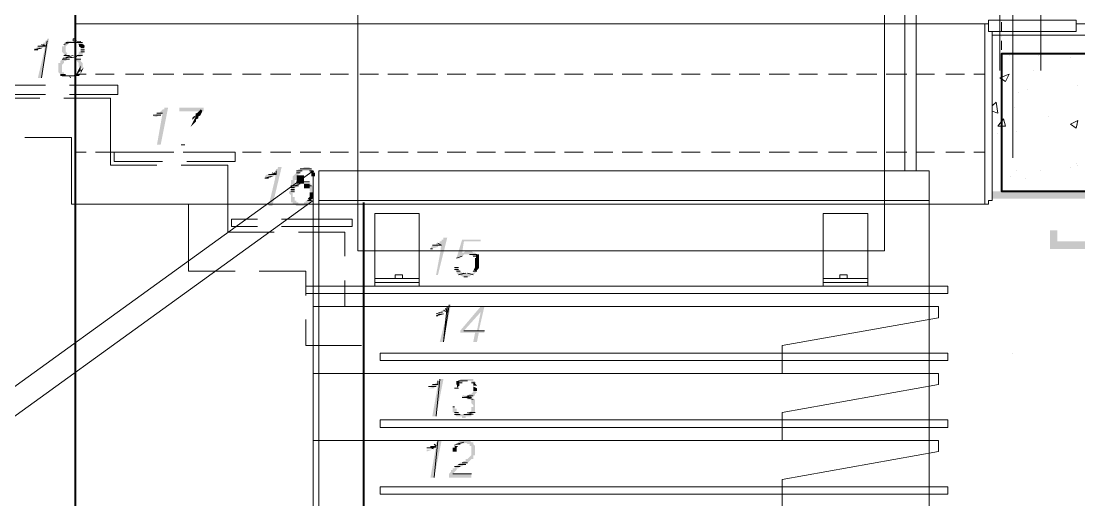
# Model space of a CAD drawing. Header units: millimetres. Extents: x 182 to 575, y -105 to 95.
# Drawn here: x 277.794 to 280.502, y 79.068 to 80.294 of the extents above; entities that cross this region are included whole.
import ezdxf

# ---------------------------------------------------------------- set-up
doc = ezdxf.new("R2010")
doc.units = ezdxf.units.MM
doc.header["$MEASUREMENT"] = 0
doc.layers.add('PDF_Geometry', color=7, linetype='Continuous')
doc.layers.add('PDF_Solid Fills', color=7, linetype='Continuous')

msp = doc.modelspace()

# ---------------------------------------------------------------- hatches: boundary and pattern name
at = {"layer": 'PDF_Solid Fills', "transparency": 33554559}
for points in [[(277.8605, 80.2443), (277.8564, 80.2443), (277.8559, 80.2396), (277.8516, 80.2396), (277.8516, 80.2348), (277.8469, 80.2348), (277.8421, 80.2301), (277.8373, 80.2301), (277.8326, 80.2253), (277.8278, 80.2253), (277.8278, 80.2205), (277.8373, 80.2205), (277.8405, 80.2237), (277.8469, 80.2253), (277.8516, 80.2253), (277.8516, 80.2301), (277.855, 80.2301), (277.8539, 80.2195), (277.8373, 80.1491), (277.8469, 80.1491), (277.8659, 80.2491), (277.8612, 80.2491)], [(277.8993, 80.2301), (277.8993, 80.2158), (277.904, 80.211), (277.904, 80.2062), (277.9135, 80.211), (277.9088, 80.2158), (277.9088, 80.2301), (277.9135, 80.2348), (277.9183, 80.2396), (277.9373, 80.2396), (277.9421, 80.2348), (277.9516, 80.2348), (277.9516, 80.2396), (277.9469, 80.2396), (277.9135, 80.2443), (277.9088, 80.2396), (277.904, 80.2396), (277.904, 80.2301)], [(277.9278, 80.1539), (277.9421, 80.1539), (277.9469, 80.1586), (277.9326, 80.1586)], [(278.1992, 80.0729), (278.1992, 80.0634), (278.2612, 80.0634), (278.2612, 80.0729)], [(278.4373, 79.8205), (278.4612, 79.9205), (278.4516, 79.9205), (278.451, 79.9158), (278.4469, 79.9158), (278.4463, 79.9105), (278.4421, 79.9062), (278.4373, 79.9062), (278.4326, 79.9015), (278.4231, 79.9015), (278.4183, 79.8967), (278.4183, 79.892), (278.4278, 79.892), (278.431, 79.8951), (278.4373, 79.8967), (278.4421, 79.8967), (278.4421, 79.9015), (278.4454, 79.9015), (278.4444, 79.8909), (278.4278, 79.8205)], [(278.5469, 79.9062), (278.5373, 79.9062), (278.5373, 79.8967), (278.5469, 79.8967)], [(280.2802, 79.8396), (280.5897, 79.8396), (280.5897, 79.7301), (280.4469, 79.7301), (280.4469, 79.7586), (280.4278, 79.7586), (280.4278, 79.711), (280.6088, 79.711), (280.6088, 79.8586), (280.2802, 79.8586)], [(278.8747, 79.7348), (278.8707, 79.7348), (278.8702, 79.7301), (278.8659, 79.7301), (278.8659, 79.7253), (278.8564, 79.7253), (278.8564, 79.7205), (278.8469, 79.7205), (278.8421, 79.711), (278.8469, 79.711), (278.8485, 79.7126), (278.8612, 79.7158), (278.8612, 79.7205), (278.8692, 79.7205), (278.8673, 79.7022), (278.8564, 79.6443), (278.8612, 79.6443), (278.885, 79.7396), (278.8754, 79.7396)], [(278.9088, 79.6872), (278.9183, 79.6872), (278.9183, 79.6904), (278.9231, 79.692), (278.9278, 79.6967), (278.9469, 79.6967), (278.9516, 79.692), (278.9612, 79.692), (278.9612, 79.6967), (278.9564, 79.7015), (278.9516, 79.7015), (278.9469, 79.7062), (278.9326, 79.7062), (278.9278, 79.7015), (278.9231, 79.7015), (278.9278, 79.7301), (278.9707, 79.7301), (278.9707, 79.7348), (278.9231, 79.7348)], [(278.8824, 79.5387), (278.8659, 79.4729), (278.8754, 79.4729), (278.8945, 79.5681), (278.8897, 79.5681), (278.8754, 79.5539), (278.8707, 79.5539), (278.8707, 79.5491), (278.8835, 79.5491)], [(278.8564, 79.5396), (278.8612, 79.5396), (278.8627, 79.5412), (278.8754, 79.5443), (278.8659, 79.5443)], [(278.9183, 79.3729), (278.9135, 79.3729), (278.9135, 79.3681), (278.9231, 79.3681), (278.9278, 79.3729), (278.9469, 79.3729), (278.9469, 79.3681), (278.9564, 79.3681), (278.9564, 79.3729), (278.9516, 79.3729), (278.9516, 79.3777), (278.9183, 79.3777)], [(278.9183, 79.2872), (278.9135, 79.292), (278.9088, 79.292), (278.9088, 79.3015), (278.904, 79.3015), (278.904, 79.3062), (278.8992, 79.3062), (278.8992, 79.292), (278.904, 79.292), (278.904, 79.2872), (278.9088, 79.2824), (278.9231, 79.2824), (278.9231, 79.2777), (278.9326, 79.2777), (278.9326, 79.2824), (278.9469, 79.2824), (278.9469, 79.2872), (278.9516, 79.2872), (278.9516, 79.292), (278.9564, 79.292), (278.9564, 79.3253), (278.9516, 79.3253), (278.9516, 79.3301), (278.9469, 79.3301), (278.9516, 79.3348), (278.9564, 79.3348), (278.9564, 79.3396), (278.9612, 79.3443), (278.9516, 79.3491), (278.9516, 79.3443), (278.9469, 79.3396), (278.9421, 79.3396), (278.9373, 79.3348), (278.9231, 79.3348), (278.9231, 79.3301), (278.9326, 79.3301), (278.9373, 79.3253), (278.9469, 79.3253), (278.9469, 79.3158), (278.9516, 79.311), (278.9516, 79.3062), (278.9469, 79.3062), (278.9469, 79.2967), (278.9421, 79.292), (278.9373, 79.292), (278.9326, 79.2872)], [(278.9516, 79.3539), (278.9612, 79.3539), (278.9516, 79.3586)], [(278.9248, 79.2128), (278.9345, 79.2139), (278.9373, 79.211), (278.9421, 79.211), (278.9421, 79.2062), (278.9469, 79.2062), (278.9469, 79.1824), (278.9373, 79.1729), (278.9326, 79.1729), (278.9326, 79.1681), (278.9278, 79.1681), (278.9231, 79.1634), (278.9183, 79.1634), (278.9135, 79.1586), (278.9088, 79.1586), (278.9088, 79.1539), (278.904, 79.1539), (278.904, 79.1491), (278.8992, 79.1491), (278.8992, 79.1443), (278.8945, 79.1443), (278.8945, 79.1396), (278.8897, 79.1348), (278.8897, 79.1253), (278.9469, 79.1253), (278.9469, 79.1348), (278.8992, 79.1348), (278.904, 79.1396), (278.9088, 79.1443), (278.9088, 79.1491), (278.9135, 79.1491), (278.9183, 79.1539), (278.9231, 79.1539), (278.9278, 79.1586), (278.9326, 79.1586), (278.9326, 79.1634), (278.9373, 79.1634), (278.9421, 79.1681), (278.9469, 79.1729), (278.9516, 79.1729), (278.9516, 79.1824), (278.9564, 79.1824), (278.9564, 79.2062), (278.9516, 79.211), (278.9516, 79.2158), (278.9469, 79.2158), (278.9421, 79.2205), (278.9183, 79.2205), (278.9135, 79.2158), (278.9088, 79.211), (278.9231, 79.211)], [(278.904, 79.2015), (278.8992, 79.2015), (278.8992, 79.192), (278.9088, 79.192), (278.9088, 79.2015), (278.9135, 79.2062), (278.904, 79.2062)]]:
    msp.add_hatch(color=256, dxfattribs=at).paths.add_polyline_path(points)
h = msp.add_hatch(color=256, dxfattribs=at)
h.paths.add_polyline_path([(277.9278, 80.2062), (277.9469, 80.2015), (277.9469, 80.2062), (277.9516, 80.2062), (277.9516, 80.211), (277.9564, 80.2158), (277.9564, 80.2253), (277.9469, 80.2253), (277.9469, 80.2158), (277.9421, 80.2158), (277.9421, 80.211), (277.9373, 80.2062)])
h.paths.add_polyline_path([(277.9278, 80.2062), (277.9088, 80.2062), (277.9088, 80.2015)])
h = msp.add_hatch(color=256, dxfattribs=at)
h.paths.add_polyline_path([(277.904, 80.1586), (277.904, 80.1634), (277.8993, 80.1634), (277.8993, 80.1824), (277.904, 80.1872), (277.904, 80.192), (277.9088, 80.192), (277.9135, 80.1967), (277.8993, 80.1967), (277.8945, 80.192), (277.8945, 80.1872), (277.8897, 80.1872), (277.8897, 80.1634), (277.8945, 80.1586)])
h.paths.add_polyline_path([(277.9469, 80.192), (277.9469, 80.1967), (277.9326, 80.1967), (277.9421, 80.1872), (277.9421, 80.1777), (277.9516, 80.1729), (277.9516, 80.1872)])
h = msp.add_hatch(color=256, dxfattribs=at)
h.paths.add_polyline_path([(278.1607, 80.0681), (278.1564, 80.0681), (278.1469, 80.0586), (278.1421, 80.0586), (278.1373, 80.0539), (278.1469, 80.0539), (278.1516, 80.0539), (278.1564, 80.0586), (278.1421, 79.9777), (278.1516, 79.9777), (278.1707, 80.0729), (278.1612, 80.0729)])
h.paths.add_polyline_path([(278.1326, 80.0491), (278.1421, 80.0491), (278.1469, 80.0539)])
h = msp.add_hatch(color=256, dxfattribs=at)
h.paths.add_polyline_path([(278.4945, 79.8729), (278.4945, 79.8872), (278.4992, 79.8872), (278.4992, 79.8967), (278.504, 79.8967), (278.504, 79.9015), (278.5088, 79.9062), (278.5135, 79.911), (278.5421, 79.911), (278.5373, 79.9158), (278.5326, 79.9158), (278.5326, 79.9205), (278.5183, 79.9205), (278.5135, 79.9158), (278.504, 79.9158), (278.504, 79.911), (278.4992, 79.911), (278.4992, 79.9062), (278.4897, 79.8967), (278.4897, 79.8872), (278.485, 79.8872), (278.485, 79.8586), (278.4802, 79.8586), (278.4802, 79.8539), (278.485, 79.8491), (278.485, 79.8301), (278.4897, 79.8301), (278.4897, 79.8253), (278.4945, 79.8253), (278.4992, 79.8205), (278.5231, 79.8205), (278.5278, 79.8253), (278.5326, 79.8301), (278.5373, 79.8348), (278.5278, 79.8396), (278.5278, 79.8348), (278.5231, 79.8348), (278.5231, 79.8301), (278.5183, 79.8301), (278.5183, 79.8253), (278.504, 79.8253), (278.504, 79.8301), (278.4992, 79.8301), (278.4992, 79.8348), (278.4945, 79.8348), (278.4945, 79.8443), (278.4897, 79.8443), (278.4897, 79.8539), (278.4945, 79.8539), (278.4945, 79.8682), (278.4992, 79.8682), (278.4992, 79.8729), (278.504, 79.8729), (278.504, 79.8761), (278.5088, 79.8777), (278.4992, 79.8777)])
h.paths.add_polyline_path([(278.5373, 79.8777), (278.5231, 79.8777), (278.5278, 79.8729), (278.5326, 79.8682), (278.5326, 79.8586), (278.5421, 79.8539), (278.5421, 79.8729), (278.5373, 79.8729)])
h = msp.add_hatch(color=256, dxfattribs=at)
h.paths.add_polyline_path([(278.9516, 79.6539), (278.9469, 79.6539), (278.9564, 79.6491), (278.9612, 79.6539), (278.9516, 79.6586)])
h.paths.add_polyline_path([(278.9088, 79.6491), (278.9135, 79.6443), (278.9183, 79.6443), (278.9231, 79.6396), (278.9421, 79.6396), (278.9469, 79.6443), (278.9516, 79.6443), (278.9564, 79.6491), (278.9231, 79.6491), (278.9183, 79.6539), (278.9135, 79.6586), (278.9135, 79.6634), (278.904, 79.6634), (278.904, 79.6586), (278.9088, 79.6539)])
h = msp.add_hatch(color=256, dxfattribs=at)
h.paths.add_polyline_path([(278.9707, 79.5491), (278.9612, 79.5015), (278.9278, 79.5015)])
h.paths.add_polyline_path([(278.9802, 79.5634), (278.9707, 79.5634), (278.9183, 79.5015), (278.9183, 79.4967), (278.9564, 79.4967), (278.9516, 79.4729), (278.9612, 79.4729), (278.9659, 79.4967), (278.9802, 79.4967), (278.9802, 79.5015), (278.9659, 79.5015)], flags=0)
h = msp.add_hatch(color=256, dxfattribs=at)
h.paths.add_polyline_path([(278.8654, 79.3729), (278.8612, 79.3729), (278.8612, 79.3681), (278.8564, 79.3681), (278.8516, 79.3634), (278.8469, 79.3634), (278.8421, 79.3586), (278.8516, 79.3586), (278.8564, 79.3586), (278.8612, 79.3634), (278.8469, 79.2824), (278.8564, 79.2824), (278.8754, 79.3777), (278.8659, 79.3777)])
h.paths.add_polyline_path([(278.8373, 79.3539), (278.8516, 79.3539), (278.8516, 79.3586)])
h = msp.add_hatch(color=256, dxfattribs=at)
h.paths.add_polyline_path([(278.8326, 79.1967), (278.8326, 79.192), (278.8469, 79.1967)])
h.paths.add_polyline_path([(278.8607, 79.2158), (278.8564, 79.2158), (278.8564, 79.211), (278.8516, 79.211), (278.8516, 79.2062), (278.8564, 79.2062), (278.8421, 79.1253), (278.8516, 79.1253), (278.8707, 79.2205), (278.8612, 79.2205)])
h = msp.add_hatch(color=256, dxfattribs=at)
h.paths.add_polyline_path([(278.9278, 79.2205), (278.9326, 79.2205), (278.9278, 79.2205)], flags=0)
h.paths.add_polyline_path([(278.9373, 79.2205), (278.9231, 79.2205), (278.9373, 79.2205)], flags=0)
h.paths.add_polyline_path([(278.9183, 79.2205), (278.9421, 79.2205), (278.9183, 79.2205)], flags=0)
h.paths.add_polyline_path([(278.9421, 79.2205), (278.9183, 79.2205), (278.9421, 79.2205)], flags=0)
h.paths.add_polyline_path([(278.9135, 79.2158), (278.9469, 79.2158), (278.9135, 79.2158)], flags=0)
h.paths.add_polyline_path([(278.9469, 79.2158), (278.9135, 79.2158), (278.9469, 79.2158)], flags=0)
h.paths.add_polyline_path([(278.9135, 79.2158), (278.9469, 79.2158), (278.9135, 79.2158)], flags=0)
h.paths.add_polyline_path([(278.9516, 79.2158), (278.9088, 79.211), (278.9516, 79.2158)], flags=0)

# ---------------------------------------------------------------- linework, layer by layer
at = {"layer": 'PDF_Geometry', "lineweight": 40}
for points in [[(277.6802, 66.6586), (277.6802, 83.5396), (277.9326, 83.5396), (277.9326, 66.6586)], [(292.9516, 79.8586), (293.404, 79.8586), (293.404, 80.211), (280.6802, 80.211), (280.304, 80.211), (280.304, 79.8586), (280.6802, 79.8586), (280.7516, 79.8586)], [(278.6707, 79.8301), (278.6707, 77.0491)]]:
    msp.add_lwpolyline(points, dxfattribs=at)
at = {"layer": 'PDF_Geometry', "lineweight": 13}
for points in [[(280.3326, 79.9443), (280.3326, 80.9443)], [(280.4945, 80.2872), (282.4802, 80.2872)], [(277.8421, 80.0967), (277.7231, 80.0967), (277.7231, 80.2491)], [(277.9302, 80.2491), (277.9278, 80.2491), (277.9278, 80.2443), (277.9278, 80.2443), (277.9469, 80.242)], [(280.2802, 80.2586), (283.3421, 80.2586)], [(280.304, 80.2539), (280.304, 80.2539)], [(280.304, 80.2539), (280.304, 80.2539)], [(280.404, 80.2539), (280.404, 80.2539)], [(280.404, 80.2539), (280.404, 80.2539)], [(277.8373, 80.2301), (277.8516, 80.2301), (277.8373, 80.2301)], [(277.9088, 80.2396), (277.9469, 80.2396), (277.9088, 80.2396)], [(277.9469, 80.2396), (277.9088, 80.2396), (277.9469, 80.2396)], [(277.9278, 80.2396), (277.9469, 80.2396), (277.9278, 80.2396)], [(277.9373, 80.2396), (277.9516, 80.2396), (277.9373, 80.2396)], [(277.9421, 80.2348), (277.9516, 80.2348), (277.9421, 80.2348)], [(277.9469, 80.2301), (277.9564, 80.2301), (277.9469, 80.2301)], [(277.9469, 80.2205), (277.9564, 80.2205), (277.9469, 80.2205)], [(277.9564, 80.2158), (277.9469, 80.2158), (277.9564, 80.2158)], [(277.9135, 80.1967), (277.8993, 80.1967), (277.9135, 80.1967)], [(277.8993, 80.1967), (277.9183, 80.1967), (277.8993, 80.1967)], [(277.9183, 80.1967), (277.8993, 80.1967), (277.9183, 80.1967)], [(277.9373, 80.2039), (277.9254, 80.2015), (277.9207, 80.2015), (277.9016, 80.1991)], [(277.904, 80.2062), (277.9135, 80.2062), (277.904, 80.2062)], [(277.9088, 80.2086), (277.9088, 80.2062), (277.9135, 80.2062)], [(277.9183, 80.2062), (277.9088, 80.2062), (277.9183, 80.2062)], [(277.9326, 80.1967), (277.9469, 80.1967), (277.9326, 80.1967)], [(277.9373, 80.2062), (277.9516, 80.2062), (277.9373, 80.2062)], [(280.3278, 80.211), (280.304, 80.211), (280.304, 80.1586)], [(280.304, 80.211), (280.304, 80.211)], [(280.404, 80.211), (280.3564, 80.211)], [(280.4802, 80.211), (280.4278, 80.211)], [(277.9612, 80.1586), (277.9326, 80.1586)], [(278.0326, 80.1586), (277.985, 80.1586)], [(278.1088, 80.1586), (278.0612, 80.1586)], [(278.185, 80.1586), (278.1326, 80.1586)], [(278.2612, 80.1586), (278.2088, 80.1586)], [(278.3326, 80.1586), (278.285, 80.1586)], [(278.4088, 80.1586), (278.3612, 80.1586)], [(278.485, 80.1586), (278.4326, 80.1586)], [(278.5612, 80.1586), (278.5088, 80.1586)], [(278.6326, 80.1586), (278.585, 80.1586)], [(278.7088, 80.1586), (278.6612, 80.1586)], [(278.785, 80.1586), (278.7326, 80.1586)], [(278.8612, 80.1586), (278.8088, 80.1586)], [(278.9326, 80.1586), (278.885, 80.1586)], [(279.0088, 80.1586), (278.9612, 80.1586)], [(279.085, 80.1586), (279.0326, 80.1586)], [(279.1612, 80.1586), (279.1088, 80.1586)], [(279.2326, 80.1586), (279.185, 80.1586)], [(279.3088, 80.1586), (279.2612, 80.1586)], [(279.385, 80.1586), (279.3326, 80.1586)], [(279.4612, 80.1586), (279.4088, 80.1586)], [(279.5326, 80.1586), (279.485, 80.1586)], [(279.6088, 80.1586), (279.5612, 80.1586)], [(279.685, 80.1586), (279.6326, 80.1586)], [(279.7612, 80.1586), (279.7088, 80.1586)], [(279.8326, 80.1586), (279.785, 80.1586)], [(279.9088, 80.1586), (279.8612, 80.1586)], [(279.985, 80.1586), (279.9326, 80.1586)], [(280.0612, 80.1586), (280.0088, 80.1586)], [(280.1326, 80.1586), (280.085, 80.1586)], [(280.2088, 80.1586), (280.1612, 80.1586)], [(280.2612, 80.1586), (280.2326, 80.1586)], [(277.9183, 80.1539), (277.8993, 80.1539), (277.9183, 80.1539)], [(277.9302, 80.1539), (277.9183, 80.1539), (277.9207, 80.1491), (277.9207, 80.1491), (277.9207, 80.1491), (277.9207, 80.1491)], [(280.304, 80.1348), (280.304, 80.0824)], [(277.8564, 80.1062), (277.7326, 80.1062), (277.7326, 80.1301), (277.8564, 80.1301)], [(277.9183, 80.1301), (278.0421, 80.1301), (278.0421, 80.1062), (277.9183, 80.1062)], [(278.1421, 79.9253), (278.0231, 79.9253), (278.0231, 80.0967), (277.904, 80.0967)], [(278.1516, 80.0539), (278.1326, 80.0539), (278.1516, 80.0539)], [(278.1493, 80.0539), (278.1421, 80.0539), (278.1373, 80.0539)], [(278.1421, 80.0586), (278.1564, 80.0586), (278.1421, 80.0586)], [(278.1564, 80.0586), (278.1421, 80.0586), (278.1564, 80.0586)], [(280.304, 80.0586), (280.304, 80.011)], [(277.804, 79.9967), (277.9231, 79.9967), (277.9231, 79.8253), (278.0421, 79.8253)], [(278.2135, 79.9777), (278.204, 79.9777), (278.2135, 79.9777)], [(280.304, 79.9824), (280.304, 79.9348)], [(277.9612, 79.9586), (277.9326, 79.9586)], [(278.0326, 79.9586), (277.985, 79.9586)], [(278.1564, 79.9348), (278.0326, 79.9348), (278.0326, 79.9586), (278.1564, 79.9586)], [(278.1088, 79.9586), (278.0612, 79.9586)], [(278.185, 79.9586), (278.1326, 79.9586)], [(278.2612, 79.9586), (278.2088, 79.9586)], [(278.2183, 79.9586), (278.3421, 79.9586), (278.3421, 79.9348), (278.2183, 79.9348)], [(278.3326, 79.9586), (278.285, 79.9586)], [(278.4088, 79.9586), (278.3612, 79.9586)], [(278.485, 79.9586), (278.4326, 79.9586)], [(278.5612, 79.9586), (278.5088, 79.9586)], [(278.6326, 79.9586), (278.585, 79.9586)], [(278.7088, 79.9586), (278.6612, 79.9586)], [(278.785, 79.9586), (278.7326, 79.9586)], [(278.8612, 79.9586), (278.8088, 79.9586)], [(278.9326, 79.9586), (278.885, 79.9586)], [(279.0088, 79.9586), (278.9612, 79.9586)], [(279.085, 79.9586), (279.0326, 79.9586)], [(279.1612, 79.9586), (279.1088, 79.9586)], [(279.2326, 79.9586), (279.185, 79.9586)], [(279.3088, 79.9586), (279.2612, 79.9586)], [(279.385, 79.9586), (279.3326, 79.9586)], [(279.4612, 79.9586), (279.4088, 79.9586)], [(279.5326, 79.9586), (279.485, 79.9586)], [(279.6088, 79.9586), (279.5612, 79.9586)], [(279.685, 79.9586), (279.6326, 79.9586)], [(279.7612, 79.9586), (279.7088, 79.9586)], [(279.8326, 79.9586), (279.785, 79.9586)], [(279.9088, 79.9586), (279.8612, 79.9586)], [(279.985, 79.9586), (279.9326, 79.9586)], [(280.0612, 79.9586), (280.0088, 79.9586)], [(280.1326, 79.9586), (280.085, 79.9586)], [(280.2088, 79.9586), (280.1612, 79.9586)], [(280.2612, 79.9586), (280.2326, 79.9586)], [(278.4421, 79.7539), (278.3231, 79.7539), (278.3231, 79.9253), (278.204, 79.9253)], [(278.5088, 79.9158), (278.5373, 79.9158), (278.5088, 79.9158)], [(278.5373, 79.9158), (278.5088, 79.9158), (278.5373, 79.9158)], [(278.4278, 79.9015), (278.4421, 79.9015), (278.4278, 79.9015)], [(278.5135, 79.911), (278.4992, 79.911), (278.5135, 79.911)], [(278.5088, 79.9062), (278.4992, 79.9062), (278.5088, 79.9062)], [(278.5326, 79.911), (278.5421, 79.911), (278.5326, 79.911)], [(278.5421, 79.911), (278.5326, 79.911), (278.5421, 79.911)], [(278.5564, 79.911), (278.5564, 79.8348)], [(280.304, 79.911), (280.304, 79.8586), (280.3278, 79.8586)], [(278.485, 79.8729), (278.4945, 79.8729), (278.485, 79.8729)], [(278.4945, 79.8729), (278.485, 79.8729), (278.4945, 79.8729)], [(278.485, 79.8682), (278.4945, 79.8682), (278.485, 79.8682)], [(278.4945, 79.8634), (278.485, 79.8634), (278.4945, 79.8634)], [(278.4945, 79.8729), (278.504, 79.8729), (278.4945, 79.8729)], [(278.5326, 79.8824), (278.4992, 79.8824), (278.5326, 79.8824)], [(278.5373, 79.8729), (278.5278, 79.8729), (278.5373, 79.8729)], [(278.5278, 79.8729), (278.5373, 79.8729), (278.5278, 79.8729)], [(278.4945, 79.8586), (278.485, 79.8586), (278.4945, 79.8586)], [(278.5278, 79.8348), (278.5373, 79.8348), (278.5278, 79.8348)], [(278.5373, 79.8348), (278.5278, 79.8348), (278.5373, 79.8348)], [(280.3564, 79.8586), (280.404, 79.8586)], [(280.4278, 79.8586), (280.4802, 79.8586)], [(278.104, 79.8253), (278.2231, 79.8253), (278.2231, 79.6539), (278.3421, 79.6539)], [(278.3993, 79.7681), (278.3326, 79.7681), (278.3326, 79.7872), (278.3993, 79.7872)], [(278.4612, 79.7872), (278.5231, 79.7872), (278.6421, 79.7872), (278.6421, 79.7681), (278.5231, 79.7681), (278.4612, 79.7681)], [(278.6231, 79.692), (278.6231, 79.7539), (278.504, 79.7539)], [(278.8469, 79.7205), (278.8659, 79.7205), (278.8469, 79.7205)], [(278.8707, 79.7205), (278.8516, 79.7205), (278.8707, 79.7205)], [(278.8516, 79.7205), (278.8707, 79.7205), (278.8516, 79.7205)], [(278.9612, 79.6967), (278.9421, 79.6967), (278.9612, 79.6967)], [(278.9516, 79.692), (278.9612, 79.692), (278.9516, 79.692)], [(278.404, 79.6539), (278.5231, 79.6539), (278.5231, 79.592)], [(278.904, 79.6586), (278.9135, 79.6586), (278.904, 79.6586)], [(278.9135, 79.6586), (278.904, 79.6586), (278.9135, 79.6586)], [(278.9183, 79.6539), (278.9088, 79.6539), (278.9183, 79.6539)], [(278.9516, 79.6539), (278.9612, 79.6539), (278.9516, 79.6539)], [(278.9612, 79.6539), (278.9516, 79.6539), (278.9612, 79.6539)], [(278.6231, 79.5634), (278.6231, 79.6301)], [(278.9278, 79.6396), (278.9373, 79.6396), (278.9278, 79.6396)], [(278.9373, 79.6396), (278.9278, 79.6396), (278.9373, 79.6396)], [(278.8897, 79.5681), (278.8754, 79.4729), (278.8897, 79.5681)], [(278.885, 79.5634), (278.8754, 79.4729), (278.885, 79.5634)], [(278.885, 79.5634), (278.885, 79.5491), (278.885, 79.5634)], [(278.8731, 79.5491), (278.8683, 79.5491), (278.8564, 79.5443)], [(278.8754, 79.5539), (278.885, 79.5491), (278.8754, 79.5539)], [(278.5231, 79.5301), (278.5231, 79.4634), (278.6659, 79.4634)], [(278.9802, 79.5015), (278.9278, 79.5015), (278.9802, 79.5015)], [(280.3326, 79.4443), (280.3326, 79.4443)], [(278.8564, 79.3586), (278.8373, 79.3586), (278.8564, 79.3586)], [(278.854, 79.3586), (278.8469, 79.3586), (278.8421, 79.3586)], [(278.8469, 79.3634), (278.8612, 79.3634), (278.8469, 79.3634)], [(278.8612, 79.3634), (278.8469, 79.3634), (278.8612, 79.3634)], [(278.9135, 79.3539), (278.904, 79.3539), (278.9135, 79.3539)], [(278.9231, 79.3681), (278.9135, 79.3681), (278.9231, 79.3681)], [(278.9373, 79.3729), (278.9183, 79.3729), (278.9373, 79.3729)], [(278.9469, 79.3681), (278.9564, 79.3681), (278.9469, 79.3681)], [(278.9469, 79.3301), (278.9231, 79.3301), (278.9469, 79.3301)], [(278.9278, 79.3348), (278.9278, 79.3348), (278.9278, 79.3348)], [(278.9135, 79.292), (278.904, 79.292), (278.9135, 79.292)], [(278.904, 79.2872), (278.9183, 79.2872), (278.904, 79.2872)], [(278.9183, 79.2872), (278.904, 79.2872), (278.9183, 79.2872)], [(278.9278, 79.2872), (278.9278, 79.2872), (278.9278, 79.2872)], [(278.9373, 79.292), (278.9516, 79.2872), (278.9373, 79.292)], [(278.9421, 79.292), (278.9564, 79.292), (278.9421, 79.292)], [(278.8612, 79.2205), (278.8516, 79.1253), (278.8612, 79.2205)], [(278.8516, 79.2015), (278.8326, 79.2015), (278.8516, 79.2015)], [(278.8493, 79.1991), (278.8421, 79.2015), (278.8373, 79.2015)], [(278.9159, 79.211), (278.9112, 79.211), (278.904, 79.2086)], [(278.9183, 79.211), (278.9088, 79.211), (278.9183, 79.211)], [(278.9135, 79.1586), (278.9326, 79.1586), (278.9135, 79.1586)], [(278.9231, 79.1634), (278.9373, 79.1634), (278.9231, 79.1634)], [(278.9373, 79.1634), (278.9231, 79.1634), (278.9373, 79.1634)], [(278.9469, 79.1348), (278.8992, 79.1348), (278.9469, 79.1348)], [(278.904, 79.1539), (278.9183, 79.1539), (278.904, 79.1539)], [(278.9183, 79.1539), (278.904, 79.1539), (278.9183, 79.1539)]]:
    msp.add_lwpolyline(points, dxfattribs=at)
at = {"layer": 'PDF_Geometry', "lineweight": 20}
for points in [[(280.0564, 79.911), (280.085, 79.911), (280.085, 80.792), (280.0564, 80.792)], [(280.2707, 80.2682), (280.4945, 80.2682), (280.4945, 80.2967), (280.2707, 80.2967)], [(280.1659, 79.5967), (278.5231, 79.5967), (278.5231, 79.6158), (280.1659, 79.6158)], [(279.7421, 79.4443), (280.1659, 79.4443), (280.1659, 79.4253), (279.7421, 79.4253), (278.7135, 79.4253), (278.7135, 79.4443)], [(279.7421, 79.2729), (280.1659, 79.2729), (280.1659, 79.2539), (279.7421, 79.2539), (278.7135, 79.2539), (278.7135, 79.2729)], [(279.7421, 79.1015), (280.1659, 79.1015), (280.1659, 79.0824), (279.7421, 79.0824), (278.7135, 79.0824), (278.7135, 79.1015)]]:
    msp.add_lwpolyline(points, close=True, dxfattribs=at)
at = {"layer": 'PDF_Geometry', "lineweight": 0}
for points in [[(278.6564, 80.692), (280.004, 80.692), (280.004, 79.7062), (278.6564, 79.7062)], [(280.3231, 80.1586), (280.3135, 80.1396), (280.2993, 80.1491)], [(280.3088, 80.0443), (280.3135, 80.0253), (280.2945, 80.0253)], [(280.4993, 80.0396), (280.4945, 80.0205), (280.4802, 80.0301)], [(278.7516, 79.6443), (278.7707, 79.6443), (278.7707, 79.6348), (278.7516, 79.6348)], [(279.9088, 79.6443), (279.8897, 79.6443), (279.8897, 79.6348), (279.9088, 79.6348)]]:
    msp.add_lwpolyline(points, close=True, dxfattribs=at)
at = {"layer": 'PDF_Geometry', "lineweight": 13}
for points in [[(280.2993, 80.3348), (280.2993, 80.1681)], [(280.404, 80.3348), (280.404, 80.1681)], [(280.304, 80.2682), (280.304, 80.292)], [(280.404, 80.2682), (280.404, 80.292)], [(277.8612, 80.2443), (277.8469, 80.1491), (277.8612, 80.2443)], [(280.304, 80.2205), (280.304, 80.2443)], [(280.404, 80.2205), (280.404, 80.2443)], [(277.8421, 80.2253), (277.8278, 80.2205), (277.8421, 80.2253)], [(277.8469, 80.2253), (277.8278, 80.2205), (277.8469, 80.2253)], [(277.8326, 80.2205), (277.8278, 80.2205), (277.8326, 80.2205)], [(277.8373, 80.2205), (277.8278, 80.2205), (277.8373, 80.2205)], [(277.8421, 80.2301), (277.8564, 80.2301), (277.8421, 80.2301)], [(277.8469, 80.2348), (277.8564, 80.2301), (277.8469, 80.2348)], [(277.8516, 80.2348), (277.8564, 80.2301), (277.8516, 80.2348)], [(277.9183, 80.2396), (277.904, 80.2348), (277.9183, 80.2396)], [(277.9278, 80.2062), (277.9088, 80.2015), (277.9278, 80.2062)], [(277.3564, 78.9777), (277.3564, 79.0539), (278.5421, 79.911), (278.5421, 79.8348), (277.3564, 78.9777), (277.3564, 78.1062), (278.5421, 78.9539), (278.5421, 79.8348)], [(278.4326, 79.8967), (278.4183, 79.892), (278.4326, 79.8967)], [(278.4373, 79.8967), (278.4183, 79.892), (278.4373, 79.8967)], [(278.4231, 79.892), (278.4183, 79.892), (278.4231, 79.892)], [(278.4278, 79.892), (278.4183, 79.892), (278.4278, 79.892)], [(278.4326, 79.9015), (278.4469, 79.9015), (278.4326, 79.9015)], [(278.4373, 79.9062), (278.4469, 79.9015), (278.4373, 79.9062)], [(278.4421, 79.9062), (278.4469, 79.9015), (278.4421, 79.9062)], [(278.4469, 79.911), (278.4469, 79.9015), (278.4469, 79.911)], [(280.1183, 79.911), (280.1183, 79.8348), (278.5564, 79.8348), (278.5564, 78.8729), (280.1183, 78.8729), (280.1183, 79.8348), (278.5564, 79.8348), (278.5564, 79.911)], [(278.5088, 79.8777), (278.4945, 79.8729), (278.5088, 79.8777)], [(278.5135, 79.8253), (278.5278, 79.8253), (278.5135, 79.8253)], [(278.8469, 79.711), (278.8421, 79.711), (278.8469, 79.711)], [(278.8612, 79.7253), (278.8707, 79.7205), (278.8612, 79.7253)], [(278.9231, 79.692), (278.9088, 79.6872), (278.9231, 79.692)], [(278.9135, 79.6634), (278.904, 79.6634), (278.9135, 79.6634)], [(278.9326, 79.6491), (278.9135, 79.6443), (278.9326, 79.6491)], [(278.9278, 79.6491), (278.9135, 79.6443), (278.9278, 79.6491)], [(278.9373, 79.6491), (278.9516, 79.6443), (278.9373, 79.6491)], [(278.8659, 79.5443), (278.8564, 79.5396), (278.8659, 79.5443)], [(278.8707, 79.5443), (278.8564, 79.5396), (278.8707, 79.5443)], [(278.8754, 79.5443), (278.8564, 79.5396), (278.8754, 79.5443)], [(278.8612, 79.5396), (278.8564, 79.5396), (278.8612, 79.5396)], [(278.8802, 79.5586), (278.885, 79.5491), (278.8802, 79.5586)], [(278.8659, 79.3777), (278.8564, 79.2824), (278.8659, 79.3777)], [(278.8612, 79.3729), (278.8612, 79.3634), (278.8612, 79.3729)], [(278.9135, 79.3729), (278.9326, 79.3729), (278.9135, 79.3729)], [(278.9516, 79.3348), (278.9231, 79.3301), (278.9516, 79.3348)], [(278.9326, 79.3301), (278.9516, 79.3253), (278.9326, 79.3301)], [(278.9373, 79.3348), (278.9516, 79.3348), (278.9373, 79.3348)], [(278.904, 79.3062), (278.8992, 79.3062), (278.904, 79.3062)], [(278.9278, 79.2872), (278.9469, 79.2872), (278.9278, 79.2872)], [(278.9278, 79.2158), (278.9088, 79.211), (278.9278, 79.2158)], [(278.8516, 79.211), (278.8564, 79.2062), (278.8516, 79.211)]]:
    msp.add_lwpolyline(points, close=True, dxfattribs=at)
at = {"layer": 'PDF_Geometry', "lineweight": 20}
for points in [[(280.2612, 80.2872), (277.9326, 80.2872)], [(280.2802, 80.2682), (280.2802, 79.8348), (280.2707, 79.8348), (280.2707, 79.8253), (280.2612, 79.8253), (280.2612, 80.2872), (280.2707, 80.2872)], [(280.2707, 79.8348), (280.2707, 79.8348)], [(280.2612, 79.8253), (277.9326, 79.8253)]]:
    msp.add_lwpolyline(points, dxfattribs=at)
at = {"layer": 'PDF_Geometry', "lineweight": 13}
for points, const_width in [([(277.9469, 80.2348), (277.9469, 80.2324), (277.9516, 80.2301), (277.9516, 80.2253)], 0.00953), ([(278.5183, 79.8824), (278.5159, 79.8824), (278.5159, 79.8777)], 0.0333), ([(278.5373, 79.8562), (278.5373, 79.8515), (278.5373, 79.8467), (278.5373, 79.842), (278.535, 79.8396), (278.5373, 79.8372)], 0.00952), ([(278.9588, 79.692), (278.9612, 79.692), (278.9612, 79.6872), (278.9612, 79.6824), (278.9612, 79.6777), (278.9612, 79.6729), (278.9612, 79.6681), (278.9612, 79.6634), (278.9588, 79.6586), (278.9612, 79.6562)], 0.00952), ([(278.9564, 79.3539), (278.9564, 79.3515), (278.9564, 79.3467)], 0.00952)]:
    msp.add_lwpolyline(points, dxfattribs=dict(at, const_width=const_width))
at = {"layer": 'PDF_Geometry', "lineweight": 0}
for points in [[(280.3231, 80.2062), (280.3231, 80.2062)], [(280.3993, 80.2062), (280.3993, 80.2062)], [(280.4802, 80.2015), (280.4802, 80.2015)], [(280.385, 80.1681), (280.385, 80.1681)], [(280.3469, 80.111), (280.3469, 80.111)], [(280.3707, 80.1205), (280.3707, 80.1205)], [(280.4993, 80.1301), (280.4993, 80.1301)], [(280.2802, 80.0777), (280.2897, 80.0872), (280.2945, 80.0586), (280.2802, 80.0634)], [(280.3373, 80.0729), (280.3373, 80.0729)], [(280.4231, 80.0491), (280.4231, 80.0491)], [(280.4802, 80.0301), (280.4802, 80.0301)], [(280.4993, 80.0301), (280.4993, 80.0301)], [(280.2945, 80.0062), (280.2945, 80.0062)], [(280.3421, 80.011), (280.3421, 80.011)], [(280.4802, 79.9205), (280.4802, 79.9205)], [(280.4945, 79.9301), (280.4945, 79.9301)], [(280.4993, 79.9253), (280.4993, 79.9253)], [(280.3278, 79.8967), (280.3278, 79.8967)], [(280.3421, 79.911), (280.3421, 79.911)], [(280.3659, 79.892), (280.3659, 79.892)], [(280.404, 79.911), (280.404, 79.911)], [(278.6564, 79.8205), (278.6564, 79.811)], [(278.8135, 79.6158), (278.8135, 79.8015), (278.6993, 79.8015), (278.6993, 79.6158)], [(279.8469, 79.6158), (279.8469, 79.8015), (279.9612, 79.8015), (279.9612, 79.6158)], [(278.8135, 79.6348), (278.6993, 79.6348)], [(278.8135, 79.6253), (278.6993, 79.6253)], [(279.8469, 79.6348), (279.9612, 79.6348)], [(279.8469, 79.6253), (279.9612, 79.6253)], [(278.5421, 79.5967), (278.5421, 78.7586)], [(279.7421, 79.392), (279.7421, 79.4634), (280.1421, 79.5348), (280.1421, 79.5634), (278.5421, 79.5634)], [(279.7421, 79.2205), (279.7421, 79.292), (280.1421, 79.3634), (280.1421, 79.392), (278.5421, 79.392)], [(279.7421, 79.0491), (279.7421, 79.1205), (280.1421, 79.192), (280.1421, 79.2205), (278.5421, 79.2205)]]:
    msp.add_lwpolyline(points, dxfattribs=at)
at = {"layer": 'PDF_Geometry', "lineweight": 13}
for points in [[(277.9112, 80.1539, 0, 0, 0), (277.9016, 80.1539, 0.0143, 0.0143, 0), (277.9016, 80.1586, 0, 0, 0), (277.904, 80.1586, 0, 0, 0)], [(277.9469, 80.1753, 0, 0, 0), (277.9469, 80.1705, 0.00952, 0.00952, 0), (277.9445, 80.1658, 0, 0, 0), (277.9421, 80.1634, 0, 0, 0), (277.9421, 80.1586, 0, 0, 0)], [(278.2493, 80.0634, 0.0143, 0.0143, 0), (278.2516, 80.061, 0.00952, 0.00952, 0), (278.2493, 80.0562, 0.00952, 0.00952, 0), (278.2445, 80.0539, 0.00674, 0.00674, 0), (278.2445, 80.0491, 0.00952, 0.00952, 0), (278.2397, 80.0467, 0.00952, 0.00952, 0), (278.2373, 80.0443, 0.00952, 0.00952, 0), (278.2373, 80.0396, 0.00952, 0.00952, 0), (278.235, 80.0372, 0, 0, 0), (278.2326, 80.0324, 0, 0, 0), (278.2302, 80.0301, 0, 0, 0), (278.2278, 80.0277, 0, 0, 0), (278.2254, 80.0229, 0, 0, 0), (278.2231, 80.0205, 0, 0, 0), (278.2231, 80.0158, 0, 0, 0), (278.2183, 80.011, 0, 0, 0), (278.2183, 80.0062, 0, 0, 0), (278.2159, 80.0015, 0, 0, 0), (278.2135, 79.9991, 0, 0, 0), (278.2135, 79.9943, 0, 0, 0), (278.2112, 79.992, 0, 0, 0), (278.2088, 79.9872, 0, 0, 0), (278.2088, 79.9824, 0, 0, 0), (278.2088, 79.9777, 0, 0, 0)], [(278.5421, 79.9062, 0.00673, 0.00673, 0), (278.5373, 79.911, 0, 0, 0), (278.5278, 79.911, 0, 0, 0)], [(278.9159, 79.3681, 0.00952, 0.00952, 0), (278.9135, 79.3681, 0.00952, 0.00952, 0), (278.9135, 79.3634, 0.00673, 0.00673, 0), (278.9135, 79.3586, 0, 0, 0), (278.9088, 79.3539, 0, 0, 0)], [(278.954, 79.3681, 0, 0, 0), (278.9564, 79.3658, 0.00952, 0.00952, 0), (278.9564, 79.361, 0, 0, 0), (278.9564, 79.3562, 0, 0, 0)], [(278.8493, 79.2062, 0.0143, 0.0143, 0), (278.8493, 79.2015, 0, 0, 0), (278.8445, 79.2015, 0, 0, 0)]]:
    msp.add_lwpolyline(points, format="xyseb", dxfattribs=at)
at = {"layer": 'PDF_Solid Fills', "transparency": 33554559}
for points in [[(277.9231, 80.1491), (277.9231, 80.1491), (277.9183, 80.1491)], [(277.9231, 80.1491), (277.9183, 80.1491), (277.9183, 80.1491)], [(278.5088, 79.8824), (278.5278, 79.8824), (278.504, 79.8824)], [(278.5278, 79.8824), (278.504, 79.8824), (278.5326, 79.8824)], [(278.5135, 79.8824), (278.5231, 79.8824), (278.5088, 79.8824)], [(278.5231, 79.8824), (278.5088, 79.8824), (278.5278, 79.8824)], [(278.5183, 79.8824), (278.5135, 79.8824), (278.5231, 79.8824)]]:
    msp.add_solid(points, dxfattribs=at)

doc.saveas('drawing.dxf')
